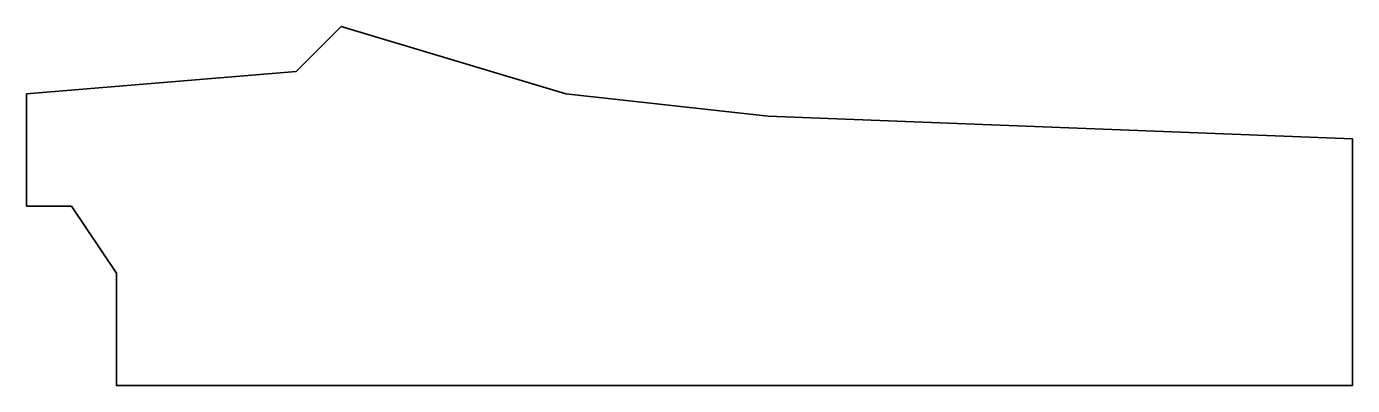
# Model space of a CAD drawing. Extents: x 0 to 59, y -13 to 3.
import ezdxf

# ---------------------------------------------------------------- set-up
doc = ezdxf.new("R2010")
doc.units = 0
doc.linetypes.add('Solid', pattern=[0])

msp = doc.modelspace()

# ---------------------------------------------------------------- linework, layer by layer
at = {"color": 0, "linetype": 'Solid', "lineweight": 35}
msp.add_lwpolyline([(0, 0), (12, 1), (14, 3), (24, 0), (33, -1), (59, -2), (59, -13), (4, -13), (4, -8), (2, -5), (0, -5), (0, 0)], close=True, dxfattribs=at)

doc.saveas('drawing.dxf')
